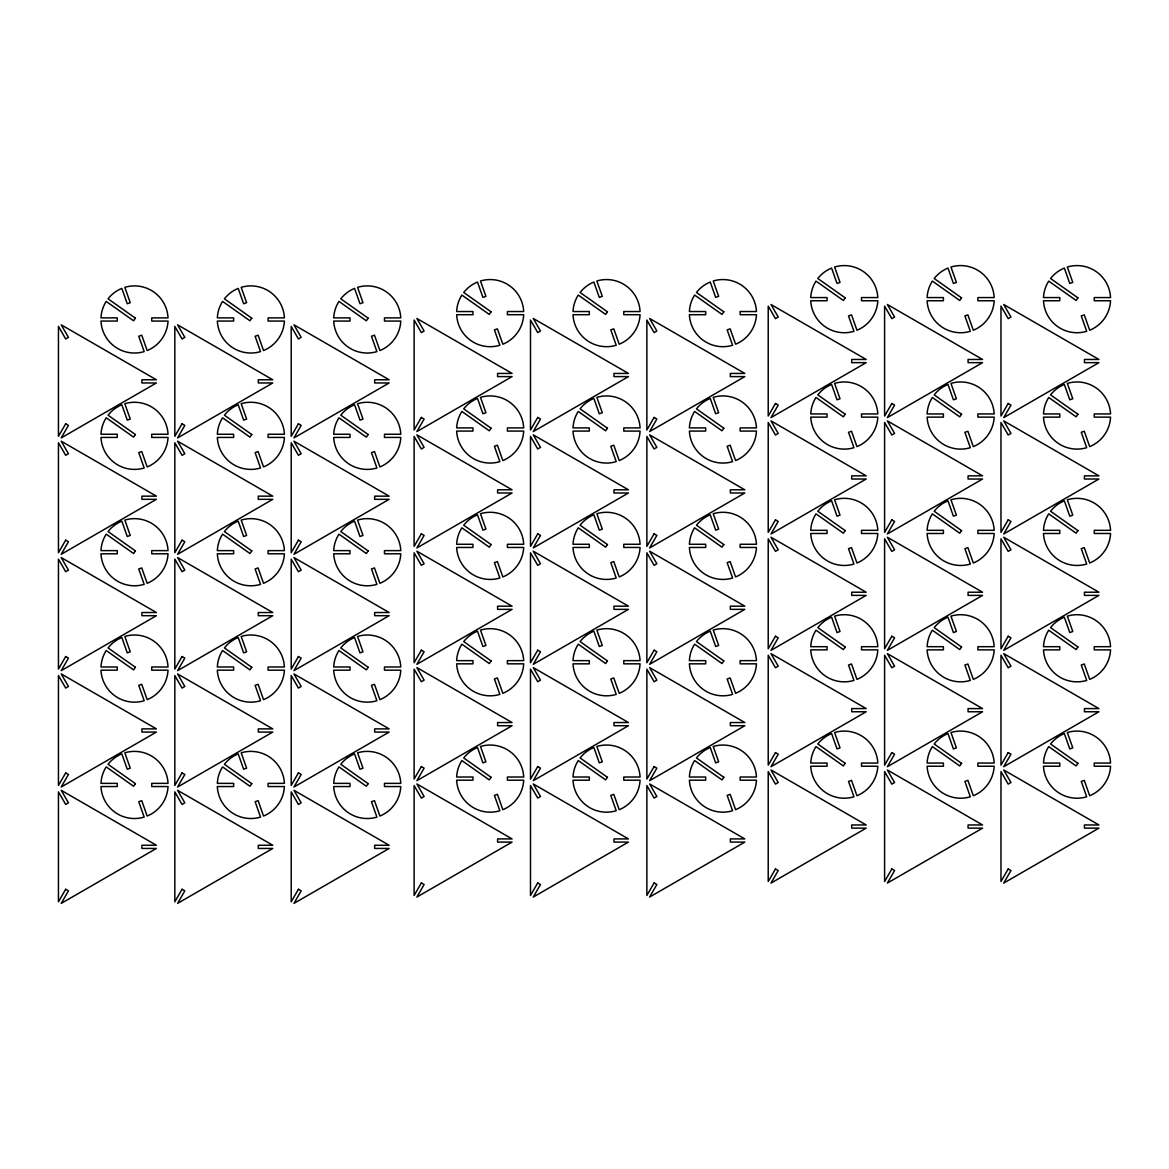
<?xml version="1.0" encoding="UTF-8"?>
<svg xmlns="http://www.w3.org/2000/svg" width="1169" height="1169" viewBox="0 0 1169 1169"><rect width="100%" height="100%" fill="white"/><g stroke="black" fill="none" stroke-linecap="round" stroke-linejoin="round"><path stroke-width="1.5" d="M65.683 423.792L58.45 436.329L58.45 326.399L65.683 338.952L68.445 337.359L61.197 324.821L156.398 379.779L141.917 379.779L141.917 382.964L156.398 382.964L61.197 437.922L68.445 425.384L65.683 423.792M65.683 540.166L58.45 552.703L58.45 442.773L65.683 455.311L68.445 453.733L61.197 441.181L156.398 496.153L141.917 496.153L141.917 499.324L156.398 499.324L61.197 554.296L68.445 541.758L65.683 540.166M182.057 423.792L174.824 436.329L174.824 326.399L182.057 338.952L184.819 337.359L177.571 324.821L272.772 379.779L258.291 379.779L258.291 382.964L272.772 382.964L177.571 437.922L184.819 425.384L182.057 423.792M65.683 656.54L58.45 669.077L58.45 559.147L65.683 571.685L68.445 570.092L61.197 557.555L156.398 612.527L141.917 612.527L141.917 615.698L156.398 615.698L61.197 670.67L68.445 658.118L65.683 656.54M182.057 540.166L174.824 552.703L174.824 442.773L182.057 455.311L184.819 453.733L177.571 441.181L272.772 496.153L258.291 496.153L258.291 499.324L272.772 499.324L177.571 554.296L184.819 541.758L182.057 540.166M65.683 772.899L58.45 785.451L58.45 675.521L65.683 688.059L68.445 686.466L61.197 673.928L156.398 728.886L141.917 728.886L141.917 732.072L156.398 732.072L61.197 787.029L68.445 774.492L65.683 772.899M298.431 423.792L291.198 436.329L291.198 326.399L298.431 338.952L301.178 337.359L293.945 324.821L389.145 379.779L374.664 379.779L374.664 382.964L389.145 382.964L293.945 437.922L301.178 425.384L298.431 423.792M182.057 656.54L174.824 669.077L174.824 559.147L182.057 571.685L184.819 570.092L177.571 557.555L272.772 612.527L258.291 612.527L258.291 615.698L272.772 615.698L177.571 670.67L184.819 658.118L182.057 656.54M65.683 889.273L58.45 901.81L58.45 791.881L65.683 804.433L68.445 802.84L61.197 790.302L156.398 845.26L141.917 845.26L141.917 848.446L156.398 848.446L61.197 903.403L68.445 890.866L65.683 889.273M298.431 540.166L291.198 552.703L291.198 442.773L298.431 455.311L301.178 453.733L293.945 441.181L389.145 496.153L374.664 496.153L374.664 499.324L389.145 499.324L293.945 554.296L301.178 541.758L298.431 540.166M182.057 772.899L174.824 785.451L174.824 675.521L182.057 688.059L184.819 686.466L177.571 673.928L272.772 728.886L258.291 728.886L258.291 732.072L272.772 732.072L177.571 787.029L184.819 774.492L182.057 772.899M421.366 417.45L414.118 429.987L414.118 320.058L421.366 332.595L424.113 331.017L416.88 318.465L512.08 373.437L497.599 373.437L497.599 376.608L512.08 376.608L416.88 431.58L424.113 419.043L421.366 417.45M298.431 656.54L291.198 669.077L291.198 559.147L298.431 571.685L301.178 570.092L293.945 557.555L389.145 612.527L374.664 612.527L374.664 615.698L389.145 615.698L293.945 670.67L301.178 658.118L298.431 656.54M182.057 889.273L174.824 901.81L174.824 791.881L182.057 804.433L184.819 802.84L177.571 790.302L272.772 845.26L258.291 845.26L258.291 848.446L272.772 848.446L177.571 903.403L184.819 890.866L182.057 889.273M421.366 533.824L414.118 546.361L414.118 436.432L421.366 448.969L424.113 447.376L416.88 434.839L512.08 489.811L497.599 489.811L497.599 492.982L512.08 492.982L416.88 547.954L424.113 535.402L421.366 533.824M298.431 772.899L291.198 785.451L291.198 675.521L298.431 688.059L301.178 686.466L293.945 673.928L389.145 728.886L374.664 728.886L374.664 732.072L389.145 732.072L293.945 787.029L301.178 774.492L298.431 772.899M537.74 417.45L530.492 429.987L530.492 320.058L537.74 332.595L540.487 331.017L533.254 318.465L628.454 373.437L613.973 373.437L613.973 376.608L628.454 376.608L533.254 431.58L540.487 419.043L537.74 417.45M421.366 650.183L414.118 662.735L414.118 552.805L421.366 565.343L424.113 563.75L416.88 551.213L512.08 606.17L497.599 606.17L497.599 609.356L512.08 609.356L416.88 664.313L424.113 651.776L421.366 650.183M298.431 889.273L291.198 901.81L291.198 791.881L298.431 804.433L301.178 802.84L293.945 790.302L389.145 845.26L374.664 845.26L374.664 848.446L389.145 848.446L293.945 903.403L301.178 890.866L298.431 889.273M537.74 533.824L530.492 546.361L530.492 436.432L537.74 448.969L540.487 447.376L533.254 434.839L628.454 489.811L613.973 489.811L613.973 492.982L628.454 492.982L533.254 547.954L540.487 535.402L537.74 533.824M421.366 766.557L414.118 779.095L414.118 669.165L421.366 681.717L424.113 680.124L416.88 667.587L512.08 722.544L497.599 722.544L497.599 725.73L512.08 725.73L416.88 780.687L424.113 768.15L421.366 766.557M654.114 417.45L646.866 429.987L646.866 320.058L654.114 332.595L656.861 331.017L649.613 318.465L744.814 373.437L730.347 373.437L730.347 376.608L744.814 376.608L649.613 431.58L656.861 419.043L654.114 417.45M537.74 650.183L530.492 662.735L530.492 552.805L537.74 565.343L540.487 563.75L533.254 551.213L628.454 606.17L613.973 606.17L613.973 609.356L628.454 609.356L533.254 664.313L540.487 651.776L537.74 650.183M421.366 882.931L414.118 895.469L414.118 785.539L421.366 798.076L424.113 796.498L416.88 783.946L512.08 838.918L497.599 838.918L497.599 842.089L512.08 842.089L416.88 897.061L424.113 884.524L421.366 882.931M654.114 533.824L646.866 546.361L646.866 436.432L654.114 448.969L656.861 447.376L649.613 434.839L744.814 489.811L730.347 489.811L730.347 492.982L744.814 492.982L649.613 547.954L656.861 535.402L654.114 533.824M537.74 766.557L530.492 779.095L530.492 669.165L537.74 681.717L540.487 680.124L533.254 667.587L628.454 722.544L613.973 722.544L613.973 725.73L628.454 725.73L533.254 780.687L540.487 768.15L537.74 766.557M775.471 403.48L768.223 416.032L768.223 306.103L775.471 318.64L778.218 317.047L770.985 304.51L866.185 359.467L851.704 359.467L851.704 362.653L866.185 362.653L770.985 417.611L778.218 405.073L775.471 403.48M654.114 650.183L646.866 662.735L646.866 552.805L654.114 565.343L656.861 563.75L649.613 551.213L744.814 606.17L730.347 606.17L730.347 609.356L744.814 609.356L649.613 664.313L656.861 651.776L654.114 650.183M537.74 882.931L530.492 895.469L530.492 785.539L537.74 798.076L540.487 796.498L533.254 783.946L628.454 838.918L613.973 838.918L613.973 842.089L628.454 842.089L533.254 897.061L540.487 884.524L537.74 882.931M775.471 519.854L768.223 532.392L768.223 422.462L775.471 435.014L778.218 433.421L770.985 420.884L866.185 475.841L851.704 475.841L851.704 479.027L866.185 479.027L770.985 533.985L778.218 521.447L775.471 519.854M654.114 766.557L646.866 779.095L646.866 669.165L654.114 681.717L656.861 680.124L649.613 667.587L744.814 722.544L730.347 722.544L730.347 725.73L744.814 725.73L649.613 780.687L656.861 768.15L654.114 766.557M891.845 403.48L884.597 416.032L884.597 306.103L891.845 318.64L894.592 317.047L887.359 304.51L982.559 359.467L968.078 359.467L968.078 362.653L982.559 362.653L887.359 417.611L894.592 405.073L891.845 403.48M775.471 636.228L768.223 648.766L768.223 538.836L775.471 551.373L778.218 549.795L770.985 537.243L866.185 592.215L851.704 592.215L851.704 595.386L866.185 595.386L770.985 650.359L778.218 637.821L775.471 636.228M654.114 882.931L646.866 895.469L646.866 785.539L654.114 798.076L656.861 796.498L649.613 783.946L744.814 838.918L730.347 838.918L730.347 842.089L744.814 842.089L649.613 897.061L656.861 884.524L654.114 882.931M891.845 519.854L884.597 532.392L884.597 422.462L891.845 435.014L894.592 433.421L887.359 420.884L982.559 475.841L968.078 475.841L968.078 479.027L982.559 479.027L887.359 533.985L894.592 521.447L891.845 519.854M775.471 752.602L768.223 765.14L768.223 655.21L775.471 667.747L778.218 666.155L770.985 653.617L866.185 708.589L851.704 708.589L851.704 711.76L866.185 711.76L770.985 766.732L778.218 754.195L775.471 752.602M1008.204 403.48L1000.971 416.032L1000.971 306.103L1008.204 318.64L1010.966 317.047L1003.718 304.51L1098.918 359.467L1084.437 359.467L1084.437 362.653L1098.918 362.653L1003.718 417.611L1010.966 405.073L1008.204 403.48M891.845 636.228L884.597 648.766L884.597 538.836L891.845 551.373L894.592 549.795L887.359 537.243L982.559 592.215L968.078 592.215L968.078 595.386L982.559 595.386L887.359 650.359L894.592 637.821L891.845 636.228M775.471 868.976L768.223 881.514L768.223 771.584L775.471 784.121L778.218 782.529L770.985 769.991L866.185 824.963L851.704 824.963L851.704 828.134L866.185 828.134L770.985 883.092L778.218 870.554L775.471 868.976M1008.204 519.854L1000.971 532.392L1000.971 422.462L1008.204 435.014L1010.966 433.421L1003.718 420.884L1098.918 475.841L1084.437 475.841L1084.437 479.027L1098.918 479.027L1003.718 533.985L1010.966 521.447L1008.204 519.854M891.845 752.602L884.597 765.14L884.597 655.21L891.845 667.747L894.592 666.155L887.359 653.617L982.559 708.589L968.078 708.589L968.078 711.76L982.559 711.76L887.359 766.732L894.592 754.195L891.845 752.602M1008.204 636.228L1000.971 648.766L1000.971 538.836L1008.204 551.373L1010.966 549.795L1003.718 537.243L1098.918 592.215L1084.437 592.215L1084.437 595.386L1098.918 595.386L1003.718 650.359L1010.966 637.821L1008.204 636.228M891.845 868.976L884.597 881.514L884.597 771.584L891.845 784.121L894.592 782.529L887.359 769.991L982.559 824.963L968.078 824.963L968.078 828.134L982.559 828.134L887.359 883.092L894.592 870.554L891.845 868.976M1008.204 752.602L1000.971 765.14L1000.971 655.21L1008.204 667.747L1010.966 666.155L1003.718 653.617L1098.918 708.589L1084.437 708.589L1084.437 711.76L1098.918 711.76L1003.718 766.732L1010.966 754.195L1008.204 752.602M1008.204 868.976L1000.971 881.514L1000.971 771.584L1008.204 784.121L1010.966 782.529L1003.718 769.991L1098.918 824.963L1084.437 824.963L1084.437 828.134L1098.918 828.134L1003.718 883.092L1010.966 870.554L1008.204 868.976M135.414 318.173L133.587 320.774L106.204 301.412A33.565 33.565 0 0 0 100.972 317.88L117.265 317.88L117.265 321.066L100.972 321.066A33.565 33.565 0 0 0 144.182 351.606L138.746 336.248L141.741 335.182L147.177 350.554A33.565 33.565 0 0 0 168.029 321.066L151.736 321.066L151.736 317.88L168.029 317.88A33.565 33.565 0 0 0 124.82 287.326L130.256 302.698L127.26 303.75L121.824 288.392A33.565 33.565 0 0 0 108.045 298.811L135.414 318.173M135.414 434.547L133.587 437.133L106.204 417.786A33.565 33.565 0 0 0 100.972 434.254L117.265 434.254L117.265 437.425L100.972 437.425A33.565 33.565 0 0 0 144.182 467.98L138.746 452.622L141.741 451.555L147.177 466.928A33.565 33.565 0 0 0 168.029 437.425L151.736 437.425L151.736 434.254L168.029 434.254A33.565 33.565 0 0 0 124.82 403.7L130.256 419.072L127.26 420.124L121.824 404.752A33.565 33.565 0 0 0 108.045 415.185L135.414 434.547M251.788 318.173L249.947 320.774L222.578 301.412A33.565 33.565 0 0 0 217.332 317.88L233.639 317.88L233.639 321.066L217.332 321.066A33.565 33.565 0 0 0 260.541 351.606L255.12 336.248L258.115 335.182L263.536 350.554A33.565 33.565 0 0 0 284.403 321.066L268.096 321.066L268.096 317.88L284.403 317.88A33.565 33.565 0 0 0 241.194 287.326L246.63 302.698L243.634 303.75L238.198 288.392A33.565 33.565 0 0 0 224.404 298.811L251.788 318.173M135.414 550.92L133.587 553.507L106.204 534.145A33.565 33.565 0 0 0 100.972 550.628L117.265 550.628L117.265 553.799L100.972 553.799A33.565 33.565 0 0 0 144.182 584.354L138.746 568.982L141.741 567.929L147.177 583.302A33.565 33.565 0 0 0 168.029 553.799L151.736 553.799L151.736 550.628L168.029 550.628A33.565 33.565 0 0 0 124.82 520.073L130.256 535.431L127.26 536.498L121.824 521.126A33.565 33.565 0 0 0 108.045 531.559L135.414 550.92M251.788 434.547L249.947 437.133L222.578 417.786A33.565 33.565 0 0 0 217.332 434.254L233.639 434.254L233.639 437.425L217.332 437.425A33.565 33.565 0 0 0 260.541 467.98L255.12 452.622L258.115 451.555L263.536 466.928A33.565 33.565 0 0 0 284.403 437.425L268.096 437.425L268.096 434.254L284.403 434.254A33.565 33.565 0 0 0 241.194 403.7L246.63 419.072L243.634 420.124L238.198 404.752A33.565 33.565 0 0 0 224.404 415.185L251.788 434.547M368.162 318.173L366.321 320.774L338.952 301.412A33.565 33.565 0 0 0 333.706 317.88L350.013 317.88L350.013 321.066L333.706 321.066A33.565 33.565 0 0 0 376.915 351.606L371.479 336.248L374.475 335.182L379.91 350.554A33.565 33.565 0 0 0 400.777 321.066L384.469 321.066L384.469 317.88L400.777 317.88A33.565 33.565 0 0 0 357.568 287.326L362.989 302.698L359.994 303.75L354.558 288.392A33.565 33.565 0 0 0 340.778 298.811L368.162 318.173M135.414 667.28L133.587 669.881L106.204 650.519A33.565 33.565 0 0 0 100.972 666.988L117.265 666.988L117.265 670.173L100.972 670.173A33.565 33.565 0 0 0 144.182 700.728L138.746 685.355L141.741 684.303L147.177 699.661A33.565 33.565 0 0 0 168.029 670.173L151.736 670.173L151.736 666.988L168.029 666.988A33.565 33.565 0 0 0 124.82 636.433L130.256 651.805L127.26 652.872L121.824 637.5A33.565 33.565 0 0 0 108.045 647.933L135.414 667.28M251.788 550.92L249.947 553.507L222.578 534.145A33.565 33.565 0 0 0 217.332 550.628L233.639 550.628L233.639 553.799L217.332 553.799A33.565 33.565 0 0 0 260.541 584.354L255.12 568.982L258.115 567.929L263.536 583.302A33.565 33.565 0 0 0 284.403 553.799L268.096 553.799L268.096 550.628L284.403 550.628A33.565 33.565 0 0 0 241.194 520.073L246.63 535.431L243.634 536.498L238.198 521.126A33.565 33.565 0 0 0 224.404 531.559L251.788 550.92M368.162 434.547L366.321 437.133L338.952 417.786A33.565 33.565 0 0 0 333.706 434.254L350.013 434.254L350.013 437.425L333.706 437.425A33.565 33.565 0 0 0 376.915 467.98L371.479 452.622L374.475 451.555L379.91 466.928A33.565 33.565 0 0 0 400.777 437.425L384.469 437.425L384.469 434.254L400.777 434.254A33.565 33.565 0 0 0 357.568 403.7L362.989 419.072L359.994 420.124L354.558 404.752A33.565 33.565 0 0 0 340.778 415.185L368.162 434.547M135.414 783.654L133.587 786.255L106.204 766.893A33.565 33.565 0 0 0 100.972 783.362L117.265 783.362L117.265 786.547L100.972 786.547A33.565 33.565 0 0 0 144.182 817.102L138.746 801.729L141.741 800.663L147.177 816.035A33.565 33.565 0 0 0 168.029 786.547L151.736 786.547L151.736 783.362L168.029 783.362A33.565 33.565 0 0 0 124.82 752.807L130.256 768.179L127.26 769.231L121.824 753.873A33.565 33.565 0 0 0 108.045 764.292L135.414 783.654M491.097 311.831L489.256 314.417L461.872 295.056A33.565 33.565 0 0 0 456.641 311.538L472.948 311.538L472.948 314.709L456.641 314.709A33.565 33.565 0 0 0 499.85 345.264L494.414 329.906L497.409 328.84L502.845 344.212A33.565 33.565 0 0 0 523.697 314.709L507.404 314.709L507.404 311.538L523.697 311.538A33.565 33.565 0 0 0 480.488 280.984L485.924 296.341L482.929 297.408L477.493 282.036A33.565 33.565 0 0 0 463.713 292.469L491.097 311.831M251.788 667.28L249.947 669.881L222.578 650.519A33.565 33.565 0 0 0 217.332 666.988L233.639 666.988L233.639 670.173L217.332 670.173A33.565 33.565 0 0 0 260.541 700.728L255.12 685.355L258.115 684.303L263.536 699.661A33.565 33.565 0 0 0 284.403 670.173L268.096 670.173L268.096 666.988L284.403 666.988A33.565 33.565 0 0 0 241.194 636.433L246.63 651.805L243.634 652.872L238.198 637.5A33.565 33.565 0 0 0 224.404 647.933L251.788 667.28M368.162 550.92L366.321 553.507L338.952 534.145A33.565 33.565 0 0 0 333.706 550.628L350.013 550.628L350.013 553.799L333.706 553.799A33.565 33.565 0 0 0 376.915 584.354L371.479 568.982L374.475 567.929L379.91 583.302A33.565 33.565 0 0 0 400.777 553.799L384.469 553.799L384.469 550.628L400.777 550.628A33.565 33.565 0 0 0 357.568 520.073L362.989 535.431L359.994 536.498L354.558 521.126A33.565 33.565 0 0 0 340.778 531.559L368.162 550.92M491.097 428.205L489.256 430.791L461.872 411.43A33.565 33.565 0 0 0 456.641 427.912L472.948 427.912L472.948 431.083L456.641 431.083A33.565 33.565 0 0 0 499.85 461.638L494.414 446.266L497.409 445.214L502.845 460.571A33.565 33.565 0 0 0 523.697 431.083L507.404 431.083L507.404 427.912L523.697 427.912A33.565 33.565 0 0 0 480.488 397.358L485.924 412.715L482.929 413.782L477.493 398.41A33.565 33.565 0 0 0 463.713 408.843L491.097 428.205M251.788 783.654L249.947 786.255L222.578 766.893A33.565 33.565 0 0 0 217.332 783.362L233.639 783.362L233.639 786.547L217.332 786.547A33.565 33.565 0 0 0 260.541 817.102L255.12 801.729L258.115 800.663L263.536 816.035A33.565 33.565 0 0 0 284.403 786.547L268.096 786.547L268.096 783.362L284.403 783.362A33.565 33.565 0 0 0 241.194 752.807L246.63 768.179L243.634 769.231L238.198 753.873A33.565 33.565 0 0 0 224.404 764.292L251.788 783.654M607.456 311.831L605.63 314.417L578.246 295.056A33.565 33.565 0 0 0 573.015 311.538L589.308 311.538L589.308 314.709L573.015 314.709A33.565 33.565 0 0 0 616.224 345.264L610.788 329.906L613.783 328.84L619.219 344.212A33.565 33.565 0 0 0 640.071 314.709L623.778 314.709L623.778 311.538L640.071 311.538A33.565 33.565 0 0 0 596.862 280.984L602.298 296.341L599.302 297.408L593.867 282.036A33.565 33.565 0 0 0 580.087 292.469L607.456 311.831M368.162 667.28L366.321 669.881L338.952 650.519A33.565 33.565 0 0 0 333.706 666.988L350.013 666.988L350.013 670.173L333.706 670.173A33.565 33.565 0 0 0 376.915 700.728L371.479 685.355L374.475 684.303L379.91 699.661A33.565 33.565 0 0 0 400.777 670.173L384.469 670.173L384.469 666.988L400.777 666.988A33.565 33.565 0 0 0 357.568 636.433L362.989 651.805L359.994 652.872L354.558 637.5A33.565 33.565 0 0 0 340.778 647.933L368.162 667.28M491.097 544.564L489.256 547.165L461.872 527.803A33.565 33.565 0 0 0 456.641 544.272L472.948 544.272L472.948 547.457L456.641 547.457A33.565 33.565 0 0 0 499.85 578.012L494.414 562.64L497.409 561.588L502.845 576.945A33.565 33.565 0 0 0 523.697 547.457L507.404 547.457L507.404 544.272L523.697 544.272A33.565 33.565 0 0 0 480.488 513.717L485.924 529.089L482.929 530.156L477.493 514.784A33.565 33.565 0 0 0 463.713 525.202L491.097 544.564M607.456 428.205L605.63 430.791L578.246 411.43A33.565 33.565 0 0 0 573.015 427.912L589.308 427.912L589.308 431.083L573.015 431.083A33.565 33.565 0 0 0 616.224 461.638L610.788 446.266L613.783 445.214L619.219 460.571A33.565 33.565 0 0 0 640.071 431.083L623.778 431.083L623.778 427.912L640.071 427.912A33.565 33.565 0 0 0 596.862 397.358L602.298 412.715L599.302 413.782L593.867 398.41A33.565 33.565 0 0 0 580.087 408.843L607.456 428.205M368.162 783.654L366.321 786.255L338.952 766.893A33.565 33.565 0 0 0 333.706 783.362L350.013 783.362L350.013 786.547L333.706 786.547A33.565 33.565 0 0 0 376.915 817.102L371.479 801.729L374.475 800.663L379.91 816.035A33.565 33.565 0 0 0 400.777 786.547L384.469 786.547L384.469 783.362L400.777 783.362A33.565 33.565 0 0 0 357.568 752.807L362.989 768.179L359.994 769.231L354.558 753.873A33.565 33.565 0 0 0 340.778 764.292L368.162 783.654M723.83 311.831L722.004 314.417L694.62 295.056A33.565 33.565 0 0 0 689.389 311.538L705.681 311.538L705.681 314.709L689.389 314.709A33.565 33.565 0 0 0 732.598 345.264L727.162 329.906L730.157 328.84L735.593 344.212A33.565 33.565 0 0 0 756.445 314.709L740.152 314.709L740.152 311.538L756.445 311.538A33.565 33.565 0 0 0 713.236 280.984L718.672 296.341L715.676 297.408L710.241 282.036A33.565 33.565 0 0 0 696.461 292.469L723.83 311.831M491.097 660.938L489.256 663.539L461.872 644.177A33.565 33.565 0 0 0 456.641 660.646L472.948 660.646L472.948 663.831L456.641 663.831A33.565 33.565 0 0 0 499.85 694.386L494.414 679.014L497.409 677.947L502.845 693.319A33.565 33.565 0 0 0 523.697 663.831L507.404 663.831L507.404 660.646L523.697 660.646A33.565 33.565 0 0 0 480.488 630.091L485.924 645.463L482.929 646.515L477.493 631.158A33.565 33.565 0 0 0 463.713 641.576L491.097 660.938M607.456 544.564L605.63 547.165L578.246 527.803A33.565 33.565 0 0 0 573.015 544.272L589.308 544.272L589.308 547.457L573.015 547.457A33.565 33.565 0 0 0 616.224 578.012L610.788 562.64L613.783 561.588L619.219 576.945A33.565 33.565 0 0 0 640.071 547.457L623.778 547.457L623.778 544.272L640.071 544.272A33.565 33.565 0 0 0 596.862 513.717L602.298 529.089L599.302 530.156L593.867 514.784A33.565 33.565 0 0 0 580.087 525.202L607.456 544.564M723.83 428.205L722.004 430.791L694.62 411.43A33.565 33.565 0 0 0 689.389 427.912L705.681 427.912L705.681 431.083L689.389 431.083A33.565 33.565 0 0 0 732.598 461.638L727.162 446.266L730.157 445.214L735.593 460.571A33.565 33.565 0 0 0 756.445 431.083L740.152 431.083L740.152 427.912L756.445 427.912A33.565 33.565 0 0 0 713.236 397.358L718.672 412.715L715.676 413.782L710.241 398.41A33.565 33.565 0 0 0 696.461 408.843L723.83 428.205M491.097 777.312L489.256 779.898L461.872 760.551A33.565 33.565 0 0 0 456.641 777.02L472.948 777.02L472.948 780.191L456.641 780.191A33.565 33.565 0 0 0 499.85 810.745L494.414 795.388L497.409 794.321L502.845 809.693A33.565 33.565 0 0 0 523.697 780.191L507.404 780.191L507.404 777.02L523.697 777.02A33.565 33.565 0 0 0 480.488 746.465L485.924 761.837L482.929 762.889L477.493 747.517A33.565 33.565 0 0 0 463.713 757.95L491.097 777.312M845.202 297.861L843.36 300.462L815.977 281.101A33.565 33.565 0 0 0 810.745 297.569L827.053 297.569L827.053 300.754L810.745 300.754A33.565 33.565 0 0 0 853.954 331.309L848.519 315.937L851.514 314.885L856.95 330.243A33.565 33.565 0 0 0 877.802 300.754L861.509 300.754L861.509 297.569L877.802 297.569A33.565 33.565 0 0 0 834.593 267.014L840.029 282.387L837.033 283.453L831.597 268.081A33.565 33.565 0 0 0 817.818 278.5L845.202 297.861M607.456 660.938L605.63 663.539L578.246 644.177A33.565 33.565 0 0 0 573.015 660.646L589.308 660.646L589.308 663.831L573.015 663.831A33.565 33.565 0 0 0 616.224 694.386L610.788 679.014L613.783 677.947L619.219 693.319A33.565 33.565 0 0 0 640.071 663.831L623.778 663.831L623.778 660.646L640.071 660.646A33.565 33.565 0 0 0 596.862 630.091L602.298 645.463L599.302 646.515L593.867 631.158A33.565 33.565 0 0 0 580.087 641.576L607.456 660.938M723.83 544.564L722.004 547.165L694.62 527.803A33.565 33.565 0 0 0 689.389 544.272L705.681 544.272L705.681 547.457L689.389 547.457A33.565 33.565 0 0 0 732.598 578.012L727.162 562.64L730.157 561.588L735.593 576.945A33.565 33.565 0 0 0 756.445 547.457L740.152 547.457L740.152 544.272L756.445 544.272A33.565 33.565 0 0 0 713.236 513.717L718.672 529.089L715.676 530.156L710.241 514.784A33.565 33.565 0 0 0 696.461 525.202L723.83 544.564M845.202 414.235L843.36 416.836L815.977 397.475A33.565 33.565 0 0 0 810.745 413.943L827.053 413.943L827.053 417.128L810.745 417.128A33.565 33.565 0 0 0 853.954 447.683L848.519 432.311L851.514 431.244L856.95 446.616A33.565 33.565 0 0 0 877.802 417.128L861.509 417.128L861.509 413.943L877.802 413.943A33.565 33.565 0 0 0 834.593 383.388L840.029 398.761L837.033 399.813L831.597 384.455A33.565 33.565 0 0 0 817.818 394.874L845.202 414.235M607.456 777.312L605.63 779.898L578.246 760.551A33.565 33.565 0 0 0 573.015 777.02L589.308 777.02L589.308 780.191L573.015 780.191A33.565 33.565 0 0 0 616.224 810.745L610.788 795.388L613.783 794.321L619.219 809.693A33.565 33.565 0 0 0 640.071 780.191L623.778 780.191L623.778 777.02L640.071 777.02A33.565 33.565 0 0 0 596.862 746.465L602.298 761.837L599.302 762.889L593.867 747.517A33.565 33.565 0 0 0 580.087 757.95L607.456 777.312M961.561 297.861L959.734 300.462L932.351 281.101A33.565 33.565 0 0 0 927.119 297.569L943.412 297.569L943.412 300.754L927.119 300.754A33.565 33.565 0 0 0 970.328 331.309L964.893 315.937L967.888 314.885L973.324 330.243A33.565 33.565 0 0 0 994.176 300.754L977.883 300.754L977.883 297.569L994.176 297.569A33.565 33.565 0 0 0 950.967 267.014L956.403 282.387L953.407 283.453L947.971 268.081A33.565 33.565 0 0 0 934.192 278.5L961.561 297.861M723.83 660.938L722.004 663.539L694.62 644.177A33.565 33.565 0 0 0 689.389 660.646L705.681 660.646L705.681 663.831L689.389 663.831A33.565 33.565 0 0 0 732.598 694.386L727.162 679.014L730.157 677.947L735.593 693.319A33.565 33.565 0 0 0 756.445 663.831L740.152 663.831L740.152 660.646L756.445 660.646A33.565 33.565 0 0 0 713.236 630.091L718.672 645.463L715.676 646.515L710.241 631.158A33.565 33.565 0 0 0 696.461 641.576L723.83 660.938M845.202 530.609L843.36 533.196L815.977 513.849A33.565 33.565 0 0 0 810.745 530.317L827.053 530.317L827.053 533.488L810.745 533.488A33.565 33.565 0 0 0 853.954 564.043L848.519 548.685L851.514 547.618L856.95 562.99A33.565 33.565 0 0 0 877.802 533.488L861.509 533.488L861.509 530.317L877.802 530.317A33.565 33.565 0 0 0 834.593 499.762L840.029 515.134L837.033 516.187L831.597 500.814A33.565 33.565 0 0 0 817.818 511.248L845.202 530.609M961.561 414.235L959.734 416.836L932.351 397.475A33.565 33.565 0 0 0 927.119 413.943L943.412 413.943L943.412 417.128L927.119 417.128A33.565 33.565 0 0 0 970.328 447.683L964.893 432.311L967.888 431.244L973.324 446.616A33.565 33.565 0 0 0 994.176 417.128L977.883 417.128L977.883 413.943L994.176 413.943A33.565 33.565 0 0 0 950.967 383.388L956.403 398.761L953.407 399.813L947.971 384.455A33.565 33.565 0 0 0 934.192 394.874L961.561 414.235M723.83 777.312L722.004 779.898L694.62 760.551A33.565 33.565 0 0 0 689.389 777.02L705.681 777.02L705.681 780.191L689.389 780.191A33.565 33.565 0 0 0 732.598 810.745L727.162 795.388L730.157 794.321L735.593 809.693A33.565 33.565 0 0 0 756.445 780.191L740.152 780.191L740.152 777.02L756.445 777.02A33.565 33.565 0 0 0 713.236 746.465L718.672 761.837L715.676 762.889L710.241 747.517A33.565 33.565 0 0 0 696.461 757.95L723.83 777.312M1077.935 297.861L1076.108 300.462L1048.725 281.101A33.565 33.565 0 0 0 1043.493 297.569L1059.786 297.569L1059.786 300.754L1043.493 300.754A33.565 33.565 0 0 0 1086.702 331.309L1081.267 315.937L1084.262 314.885L1089.698 330.243A33.565 33.565 0 0 0 1110.55 300.754L1094.257 300.754L1094.257 297.569L1110.55 297.569A33.565 33.565 0 0 0 1067.341 267.014L1072.777 282.387L1069.781 283.453L1064.345 268.081A33.565 33.565 0 0 0 1050.566 278.5L1077.935 297.861M845.202 646.983L843.36 649.569L815.977 630.208A33.565 33.565 0 0 0 810.745 646.691L827.053 646.691L827.053 649.862L810.745 649.862A33.565 33.565 0 0 0 853.954 680.416L848.519 665.044L851.514 663.992L856.95 679.364A33.565 33.565 0 0 0 877.802 649.862L861.509 649.862L861.509 646.691L877.802 646.691A33.565 33.565 0 0 0 834.593 616.136L840.029 631.494L837.033 632.561L831.597 617.188A33.565 33.565 0 0 0 817.818 627.621L845.202 646.983M961.561 530.609L959.734 533.196L932.351 513.849A33.565 33.565 0 0 0 927.119 530.317L943.412 530.317L943.412 533.488L927.119 533.488A33.565 33.565 0 0 0 970.328 564.043L964.893 548.685L967.888 547.618L973.324 562.99A33.565 33.565 0 0 0 994.176 533.488L977.883 533.488L977.883 530.317L994.176 530.317A33.565 33.565 0 0 0 950.967 499.762L956.403 515.134L953.407 516.187L947.971 500.814A33.565 33.565 0 0 0 934.192 511.248L961.561 530.609M1077.935 414.235L1076.108 416.836L1048.725 397.475A33.565 33.565 0 0 0 1043.493 413.943L1059.786 413.943L1059.786 417.128L1043.493 417.128A33.565 33.565 0 0 0 1086.702 447.683L1081.267 432.311L1084.262 431.244L1089.698 446.616A33.565 33.565 0 0 0 1110.55 417.128L1094.257 417.128L1094.257 413.943L1110.55 413.943A33.565 33.565 0 0 0 1067.341 383.388L1072.777 398.761L1069.781 399.813L1064.345 384.455A33.565 33.565 0 0 0 1050.566 394.874L1077.935 414.235M845.202 763.342L843.36 765.943L815.977 746.582A33.565 33.565 0 0 0 810.745 763.05L827.053 763.05L827.053 766.236L810.745 766.236A33.565 33.565 0 0 0 853.954 796.79L848.519 781.418L851.514 780.366L856.95 795.724A33.565 33.565 0 0 0 877.802 766.236L861.509 766.236L861.509 763.05L877.802 763.05A33.565 33.565 0 0 0 834.593 732.51L840.029 747.868L837.033 748.934L831.597 733.562A33.565 33.565 0 0 0 817.818 743.995L845.202 763.342M961.561 646.983L959.734 649.569L932.351 630.208A33.565 33.565 0 0 0 927.119 646.691L943.412 646.691L943.412 649.862L927.119 649.862A33.565 33.565 0 0 0 970.328 680.416L964.893 665.044L967.888 663.992L973.324 679.364A33.565 33.565 0 0 0 994.176 649.862L977.883 649.862L977.883 646.691L994.176 646.691A33.565 33.565 0 0 0 950.967 616.136L956.403 631.494L953.407 632.561L947.971 617.188A33.565 33.565 0 0 0 934.192 627.621L961.561 646.983M1077.935 530.609L1076.108 533.196L1048.725 513.849A33.565 33.565 0 0 0 1043.493 530.317L1059.786 530.317L1059.786 533.488L1043.493 533.488A33.565 33.565 0 0 0 1086.702 564.043L1081.267 548.685L1084.262 547.618L1089.698 562.99A33.565 33.565 0 0 0 1110.55 533.488L1094.257 533.488L1094.257 530.317L1110.55 530.317A33.565 33.565 0 0 0 1067.341 499.762L1072.777 515.134L1069.781 516.187L1064.345 500.814A33.565 33.565 0 0 0 1050.566 511.248L1077.935 530.609M961.561 763.342L959.734 765.943L932.351 746.582A33.565 33.565 0 0 0 927.119 763.05L943.412 763.05L943.412 766.236L927.119 766.236A33.565 33.565 0 0 0 970.328 796.79L964.893 781.418L967.888 780.366L973.324 795.724A33.565 33.565 0 0 0 994.176 766.236L977.883 766.236L977.883 763.05L994.176 763.05A33.565 33.565 0 0 0 950.967 732.51L956.403 747.868L953.407 748.934L947.971 733.562A33.565 33.565 0 0 0 934.192 743.995L961.561 763.342M1077.935 646.983L1076.108 649.569L1048.725 630.208A33.565 33.565 0 0 0 1043.493 646.691L1059.786 646.691L1059.786 649.862L1043.493 649.862A33.565 33.565 0 0 0 1086.702 680.416L1081.267 665.044L1084.262 663.992L1089.698 679.364A33.565 33.565 0 0 0 1110.55 649.862L1094.257 649.862L1094.257 646.691L1110.55 646.691A33.565 33.565 0 0 0 1067.341 616.136L1072.777 631.494L1069.781 632.561L1064.345 617.188A33.565 33.565 0 0 0 1050.566 627.621L1077.935 646.983M1077.935 763.342L1076.108 765.943L1048.725 746.582A33.565 33.565 0 0 0 1043.493 763.05L1059.786 763.05L1059.786 766.236L1043.493 766.236A33.565 33.565 0 0 0 1086.702 796.79L1081.267 781.418L1084.262 780.366L1089.698 795.724A33.565 33.565 0 0 0 1110.55 766.236L1094.257 766.236L1094.257 763.05L1110.55 763.05A33.565 33.565 0 0 0 1067.341 732.51L1072.777 747.868L1069.781 748.934L1064.345 733.562A33.565 33.565 0 0 0 1050.566 743.995L1077.935 763.342"/></g></svg>
